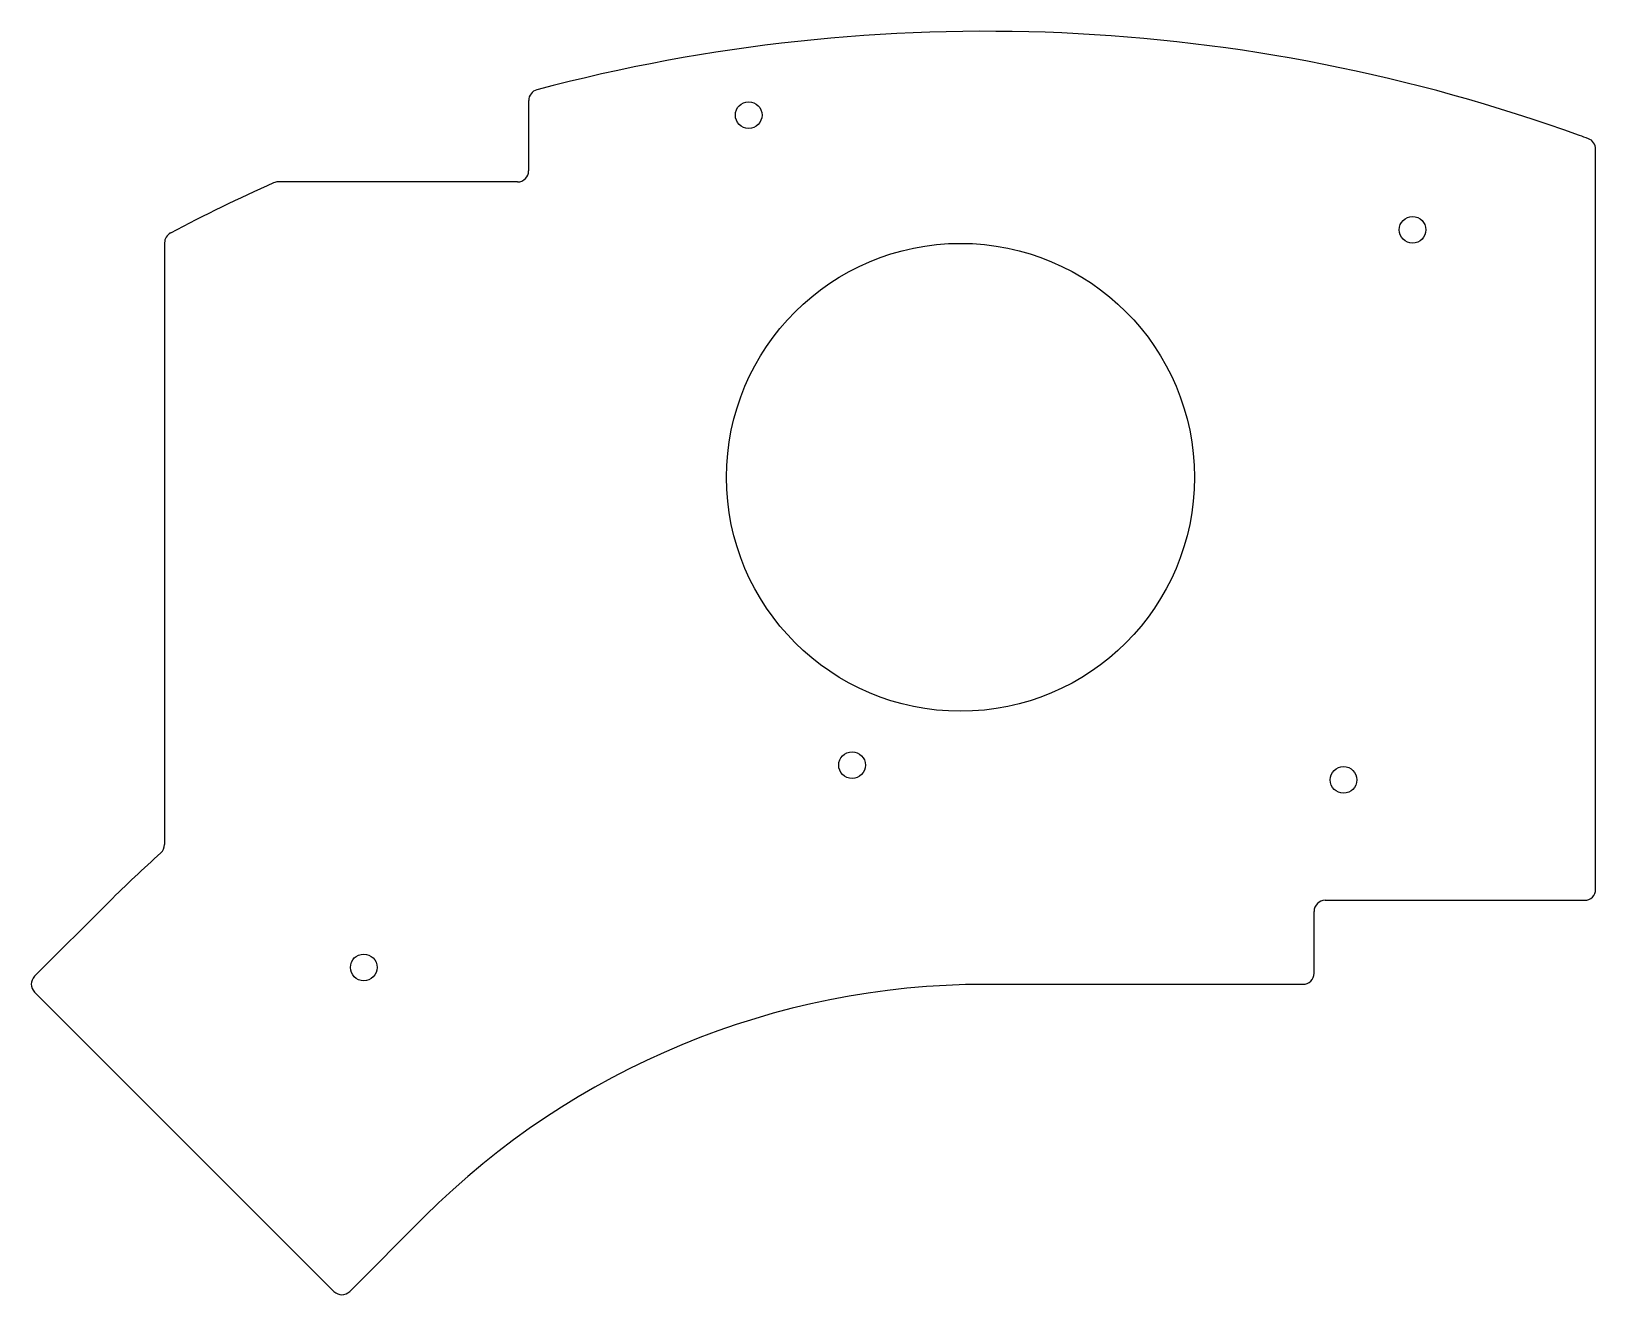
# Model space of a CAD drawing. Header units: millimetres. Extents: x -131 to 10, y -46 to 68.
import ezdxf

# ---------------------------------------------------------------- set-up
doc = ezdxf.new("R2010")
doc.units = ezdxf.units.MM
doc.layers.get('0').update_dxf_attribs({"linetype": 'CONTINUOUS'})

msp = doc.modelspace()

# ---------------------------------------------------------------- linework, layer by layer
for p, q in [((-86.48, 61.43), (-86.48, 55.11)), ((9.52, -9.53), (9.52, 57.06)), ((-87.48, 54.11), (-109.01, 54.11)), ((-119.23, 48.63), (-119.23, -5.52)), ((-124.19, -10.64), (-130.93, -17.37)), ((-14.81, -10.53), (8.52, -10.53)), ((-15.81, -17.09), (-15.81, -11.53)), ((-45.39, -18.09), (-16.81, -18.09)), ((-130.93, -18.79), (-103.99, -45.73)), ((-102.57, -45.73), (-95.84, -38.99))]:
    msp.add_line(p, q)
for centre, radius in [((-66.68, 60.12), 1.2), ((-6.95, 49.8), 1.2), ((-47.62, 27.53), 21.05), ((-57.38, 1.63), 1.2), ((-13.16, 0.3), 1.2), ((-101.31, -16.57), 1.2)]:
    msp.add_circle(centre, radius)
for centre, radius, start, end in [((-45.39, -89.45), 157.11, 70.1066, 104.88), ((-85.47, 61.43), 1, 104.8807, 180), ((-45.39, -89.45), 157.11, 69.7969, 70.1066), ((8.52, 57.06), 1, 0, 69.7969), ((-87.48, 55.11), 1, 270, 360), ((-45.39, -89.45), 157.11, 114.0524, 117.813), ((-109.01, 53.11), 1, 90, 114.0533), ((-118.23, 48.63), 1, 117.8138, 180), ((-120.23, -5.52), 1, 311.7234, 360), ((-45.39, -89.45), 111.45, 131.7219, 134.9985), ((8.52, -9.53), 1, -90, 0), ((-14.81, -11.53), 1, 90, 180), ((-130.22, -18.08), 1, 135, 225), ((-45.39, -89.45), 71.35, 89.9991, 134.9976), ((-16.81, -17.09), 1, 270, 360), ((-103.28, -45.02), 1, 225, 315)]:
    msp.add_arc(centre, radius, start, end)

doc.saveas('drawing.dxf')
